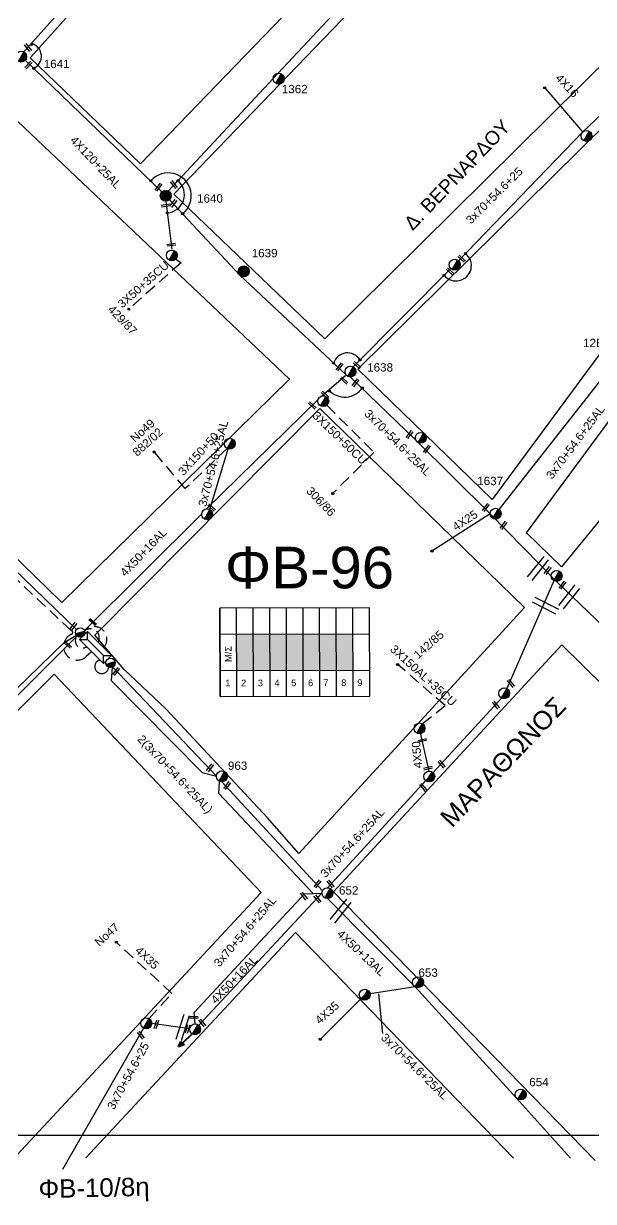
# Model space of a CAD drawing. Header units: millimetres. Extents: x -2449 to 2989, y 8 to 1056.
# Drawn here: x 837.4 to 960.7, y 26.9 to 282 of the extents above; entities that cross this region are included whole.
import ezdxf
from ezdxf.enums import TextEntityAlignment as Align

# ---------------------------------------------------------------- set-up
doc = ezdxf.new("R2010")
doc.units = ezdxf.units.MM
doc.linetypes.add('DASHED', pattern=[19.05, 12.7, -6.35])
for name, color, linetype in [('Άγνωστα', 7, 'Continuous'), ('Ασφαλειοκιβώτια Χ.Τ 9 αναχωρήσεων', 7, 'Continuous'), ('Γυμνά εναέρια ΧΤ και ΦΟΠ (3Φ)   4x50+16AL', 7, 'Continuous'), ('Εναέρια παροχή ΧΤ 4x16', 7, 'SYN_LINE'), ('Επίτονοι', 7, 'Continuous'), ('Επιγραφές - Σχήματα', 7, 'Continuous'), ('Καλώδια ΧΤ   3x150+50CU', 7, 'DASHED'), ('Καλώδια ΧΤ   3x150AL+50CU', 7, 'DASHED'), ('Καλώδια ΧΤ   4x50AL', 7, 'DASHED'), ('Μηχανική τομή', 7, 'Continuous'), ('Στύλος Ξύλινος', 7, 'Continuous'), ('Στύλος Ξύλινος @ 1', 7, 'Continuous'), ('Στύλος ΦΜ', 7, 'Continuous'), ('Στύλος ΦΜ @ 1', 7, 'Continuous'), ('Συνδέσεις', 7, 'Continuous'), ('Συνεστραμμένα ΧΤ   3x70+54.6+25 AL', 7, 'SYN_LINE'), ('Συνεστραμμένα ΧΤ   4x120+25 AL', 7, 'SYN_LINE'), ('Τομή', 7, 'Continuous'), ('Υποσταθμός εναέριος 2 στύλων', 7, 'Continuous'), ('Υποσταθμός πόλεως', 7, 'Continuous'), ('Υπόβαθρο ΔΕΗ', 7, 'Continuous'), ('Υπόγεια καλώδια Παροχών ΧΤ   4x25', 7, 'DASHED')]:
    doc.layers.add(name, color=color, linetype=linetype)
doc.styles.add('arial', font='arial.ttf')
doc.styles.get("Standard").update_dxf_attribs({"font": 'arial.ttf'})
doc.linetypes.add('SYN_LINE', pattern='A,0.5,-0.0001,["/\\/\\/\\/",Standard,S=0.1,R=0,X=0,Y=-0.05],-0.25', length=0.7501)
doc.dimstyles.new('ISO-25', dxfattribs={"dimtxt": 2.5, "dimasz": 2.5, "dimexe": 1.25, "dimexo": 0.625, "dimtad": 1, "dimtxsty": 'Standard', "dimcen": 2.5, "dimadec": 0, "dimazin": 0, "dimtfac": 1, "dimtmove": 0, "dimatfit": 3, "dimfxl": 1, "dimarcsym": 0})

# ---------------------------------------------------------------- blocks, each defined once
blk = doc.blocks.new('ΥΠΑΡΧΩΝ ΤΣΙΜΕΝΤΕΝΙΟΣ ΣΤΥΛΟΣ')
at = {"layer": 'Στύλος ΦΜ'}
blk.add_hatch(color=7, dxfattribs=at).paths.add_polyline_path([(-1.29, -2.28, 0.574793), (2.62, 0, 0.268822), (1.3, 2.27)])
at = {"layer": 'Στύλος ΦΜ', "color": 7}
blk.add_line((-1.29, -2.28), (1.3, 2.27), dxfattribs=at)
blk.add_circle((0, 0), 2.62, dxfattribs=at)
at = {"layer": 'Στύλος ΦΜ', "flags": 4}
for tag, p in [('ΑΡΙΘΜΟΣ', (-4.68, 8.05)), ('ΤΥΠΟΣ', (-4.91, 3.03))]:
    blk.add_attdef(tag, p, '', height=4, dxfattribs=at)
blk = doc.blocks.new('ΥΠΑΡΧΩΝ ΞΥΛΙΝΟΣ ΣΤΥΛΟΣ')
at = {"layer": 'Στύλος Ξύλινος'}
h = blk.add_hatch(color=7, dxfattribs=at)
h.paths.add_polyline_path([(-2.62, 0, 0.270008), (-1.29, -2.28), (1.3, 2.27, 0.576266)])
h.paths.add_polyline_path([(-1.29, -2.28, 0.574793), (2.62, 0, 0.268822), (1.3, 2.27)])
at = {"layer": 'Στύλος Ξύλινος', "color": 7}
blk.add_line((-1.29, -2.28), (1.3, 2.27), dxfattribs=at)
blk.add_circle((0, 0), 2.62, dxfattribs=at)
at = {"layer": 'Στύλος Ξύλινος', "flags": 4}
for tag, p in [('ΑΡΙΘΜΟΣ', (-4.91, 8.6)), ('ΤΥΠΟΣ', (-4.85, 3.39))]:
    blk.add_attdef(tag, p, '', height=4, dxfattribs=at)
blk = doc.blocks.new('ΥΠΟΣΤΑΘΜΟΣ ΕΝΑΕΡΙΟΣ ΕΠΙ 2 ΣΤΥΛΩΝ')
at = {"layer": 'Υποσταθμός εναέριος 2 στύλων', "linetype": 'Continuous'}
for points in [[(-11.97, -2.11, 0.574793), (-8.45, -0.07, 0.268822), (-9.64, 1.98)], [(9.68, -2.15, 0.574793), (13.19, -0.1, 0.268822), (12.01, 1.95)]]:
    blk.add_hatch(color=256, dxfattribs=at).paths.add_polyline_path(points)
for p, q in [((-11.97, -2.11), (-9.64, 1.98)), ((9.68, -2.15), (12.01, 1.95))]:
    blk.add_line(p, q, dxfattribs=at)
for centre in [(-10.81, -0.07), (10.84, -0.1)]:
    blk.add_circle(centre, 2.36, dxfattribs=at)
at = {"layer": 'Υποσταθμός πόλεως', "linetype": 'Continuous', "ltscale": 40}
blk.add_lwpolyline([(-8.57, 2.82), (8.57, 2.82), (8.57, -2.82), (-8.57, -2.82)], close=True, dxfattribs=at)
for points in [[(-5.75, 0), (-8.57, 2.82)], [(-8.57, -2.82), (-5.75, 0)], [(-5.75, 0), (5.75, 0)], [(5.75, 0), (8.57, 2.82)], [(8.57, -2.82), (5.75, 0)]]:
    blk.add_lwpolyline(points, dxfattribs=at)
at = {"layer": 'Υποσταθμός εναέριος 2 στύλων', "ltscale": 40, "flags": 1}
for tag, p in [('ΜΕΤΑΣΧΗΜΑΤΙΣΜΟΣ', (14.09, 2.51)), ('ΙΣΧΥΣ', (14.07, -0.28)), ('ΑΡΙΘΜΟΣ', (14.19, -3))]:
    blk.add_attdef(tag, p, '', height=1.8, dxfattribs=at)
blk = doc.blocks.new('ΑΣΦΑΛΕΙΟΚΙΒΩΤΙΟ ΥΠΟΣΤΑΘΜΟΥ 9 ΑΝΑΧΩΡΗΣΕΩΝ')
at = {"layer": 'Ασφαλειοκιβώτια Χ.Τ 9 αναχωρήσεων', "ltscale": 40}
for p, q in [((-23.8, 40.36), (24.02, 40.36)), ((-9.72, 40.36), (-9.72, -40.64)), ((9.94, 40.36), (9.94, -40.64)), ((-23.8, 31.36), (24.02, 31.36)), ((-23.8, 22.36), (24.02, 22.36)), ((-23.8, 13.36), (24.02, 13.36)), ((-23.8, 4.36), (24.02, 4.36)), ((-23.8, -4.64), (24.02, -4.64)), ((-23.8, -13.64), (24.02, -13.64)), ((-23.8, -22.64), (24.02, -22.64)), ((-23.8, -31.64), (24.02, -31.64))]:
    blk.add_line(p, q, dxfattribs=at)
at = {"layer": 'Ασφαλειοκιβώτια Χ.Τ 9 αναχωρήσεων'}
blk.add_lwpolyline([(-23.8, -40.64), (24.02, -40.64), (24.02, 40.36), (-23.8, 40.36)], close=True, dxfattribs=at)
for s, p in [('1', (-18.29, 37.57)), ('2', (-18.29, 29)), ('3', (-18.29, 19.93)), ('4', (-18.29, 10.91)), ('5', (-18.29, 1.89)), ('6', (-18.29, -7.24)), ('7', (-18.29, -15.48)), ('8', (-18.29, -25.17)), ('9', (-18.29, -33.86))]:
    blk.add_text(s, height=3.6, rotation=270, dxfattribs=at).set_placement(p)
at = {"layer": 'Ασφαλειοκιβώτια Χ.Τ 9 αναχωρήσεων', "ltscale": 40}
for tag, height, p in [('ΟΝΟΜΑ', 5, (-0.16, 44.31)), ('ΚΕΙΜΕΝΟ 1', 2, (17.06, 35.59)), ('ΚΕΙΜΕΝΟ 2', 2, (17.06, 26.88)), ('ΚΕΙΜΕΝΟ 3', 2, (17.06, 17.69)), ('ΚΕΙΜΕΝΟ 4', 2, (17.06, 8.71)), ('ΚΕΙΜΕΝΟ 5', 2, (17.06, -0.13)), ('ΚΕΙΜΕΝΟ 6', 2, (17.06, -9.05)), ('ΚΕΙΜΕΝΟ 7', 2, (17.06, -18.13)), ('ΚΕΙΜΕΝΟ 8', 2, (17.06, -26.85)), ('ΚΕΙΜΕΝΟ 9', 2, (17.06, -35.99)), ('ΣΧ', 2, (-0.1, -42.64))]:
    blk.add_attdef(tag, text='', height=height, dxfattribs=at).set_placement(p, align=Align.MIDDLE_CENTER)
blk = doc.blocks.new('ΤΟΜΗ')
at = {"layer": 'Τομή', "ltscale": 40}
for p, q in [((-5.68, 0), (5.68, 0)), ((5.68, -2.33), (-5.68, -2.33))]:
    blk.add_line(p, q, dxfattribs=at)
blk = doc.blocks.new('ΜΗΧΑΝΙΚΗ ΤΟΜΗ')
at = {"layer": 'Μηχανική τομή', "ltscale": 40}
for p, q in [((-1.89, 0.78), (1.89, 0.78)), ((1.89, 0), (-1.89, 0))]:
    blk.add_line(p, q, dxfattribs=at)
blk = doc.blocks.new('_ΣΥΝΔΕΣΗ')
at = {"layer": 'Συνδέσεις', "linetype": 'SYN_LINE', "ltscale": 40}
blk.add_hatch(color=256, dxfattribs=at).paths.add_polyline_path([(0.5, -0.01, 1), (-0.5, -0.01, 1)])
at = {"layer": 'Συνδέσεις'}
blk.add_circle((0, -0.01), 0.5, dxfattribs=at)
blk = doc.blocks.new('ΕΠΙΤΟΝΟΣ')
at = {"layer": 'Επίτονοι', "lineweight": 40, "ltscale": 40}
blk.add_hatch(color=256, dxfattribs=at).paths.add_polyline_path([(-1.13, 6.47), (0, 9.1), (1.13, 6.47)])
for p, q in [((-1.13, 6.47), (0, 9.1)), ((1.13, 6.47), (-1.13, 6.47)), ((-1.13, 6.47), (0, 6.47)), ((0, 9.1), (1.13, 6.47)), ((0, 6.47), (0, 0))]:
    blk.add_line(p, q, dxfattribs=at)
blk = doc.blocks.new('A$C3EF033BC')
at = {"layer": 'Επίτονοι', "xscale": 0.4499999999998181, "yscale": 0.4499999999998181, "zscale": 0.4499999999998181}
blk.add_blockref('ΕΠΙΤΟΝΟΣ', (0.51, 0), dxfattribs=at)

msp = doc.modelspace()

# ---------------------------------------------------------------- hatches: boundary and pattern name
at = {"layer": 'Ασφαλειοκιβώτια Χ.Τ 9 αναχωρήσεων', "ltscale": 40}
for color, points in [(30, [(883.49, 149.77), (883.52, 141.91), (887.12, 141.92), (887.09, 149.78)]), (173, [(887.09, 149.78), (887.12, 141.92), (890.72, 141.93), (890.69, 149.79)]), (2, [(890.69, 149.79), (890.72, 141.93), (894.32, 141.94), (894.29, 149.8)]), (1, [(894.29, 149.8), (894.32, 141.94), (897.92, 141.95), (897.89, 149.82)]), (151, [(897.89, 149.82), (897.92, 141.95), (901.52, 141.96), (901.49, 149.83)]), (133, [(901.49, 149.83), (901.52, 141.96), (905.12, 141.98), (905.09, 149.84)]), (6, [(905.09, 149.84), (905.12, 141.98), (908.72, 141.99), (908.69, 149.85)])]:
    msp.add_hatch(color=color, dxfattribs=at).paths.add_polyline_path(points)

# ---------------------------------------------------------------- linework, layer by layer
at = {"layer": 'Άγνωστα', "color": 133, "linetype": 'SYN_LINE', "ltscale": 10}
msp.add_lwpolyline([(868.18, 243.56), (869.49, 233.15)], dxfattribs=at)
at = {"layer": 'Άγνωστα', "color": 133, "linetype": 'DASHED', "ltscale": 0.2}
msp.add_lwpolyline([(870.34, 230.98), (871.5, 230.21), (860.24, 220.21)], dxfattribs=at)
at = {"layer": 'Άγνωστα', "color": 2, "linetype": 'DASHED', "ltscale": 0.2}
for points in [[(872.41, 181.29), (865.73, 189.22)], [(881.45, 190), (872.41, 181.29)]]:
    msp.add_lwpolyline(points, dxfattribs=at)
at = {"layer": 'Άγνωστα', "color": 30, "linetype": 'SYN_LINE', "ltscale": 20}
msp.add_lwpolyline([(849.55, 148.66), (849.57, 148.65)], dxfattribs=at)
at = {"layer": 'Άγνωστα', "color": 133, "linetype": 'SYN_LINE', "ltscale": 20}
msp.add_lwpolyline([(925.2, 120.12), (923.08, 129.36)], dxfattribs=at)
at = {"layer": 'Άγνωστα', "color": 85, "linetype": 'SYN_LINE', "ltscale": 20}
msp.add_lwpolyline([(903.15, 92.51), (922.17, 73.37), (944.09, 49.27), (955.78, 36.31)], dxfattribs=at)
at = {"layer": 'Άγνωστα', "color": 85, "linetype": 'DASHED', "ltscale": 0.2}
msp.add_lwpolyline([(864.56, 66.52), (869.53, 71.95), (857.52, 83)], dxfattribs=at)
at = {"layer": 'Άγνωστα', "color": 85, "linetype": 'SYN_LINE', "ltscale": 15}
msp.add_lwpolyline([(911.22, 71.68), (901.5, 61.92)], dxfattribs=at)
at = {"layer": 'Άγνωστα', "linetype": 'Continuous', "ltscale": 0.2}
for centre, radius, start, end in [((838.41, 274.94), 2.87, 294.9204, 75.5532), ((868.73, 244.71), 4.97, 308.9135, 139.3054), ((930.96, 229.61), 3.34, 219.7652, 51.2116), ((907.5, 207.55), 3.15, 30.9877, 162.6632), ((906.9, 205.76), 4.64, 222.0917, 326.2174)]:
    msp.add_arc(centre, radius, start, end, dxfattribs=at)
at = {"layer": 'Γυμνά εναέρια ΧΤ και ΦΟΠ (3Φ)   4x50+16AL', "color": 133, "ltscale": 0.2}
msp.add_lwpolyline([(868.76, 245.76), (891.43, 270.09), (914.77, 295.16), (941.3, 322.51), (965.14, 345.96)], dxfattribs=at)
at = {"layer": 'Γυμνά εναέρια ΧΤ και ΦΟΠ (3Φ)   4x50+16AL', "color": 2, "ltscale": 0.2}
msp.add_lwpolyline([(850.61, 150.59), (875.96, 175.87)], dxfattribs=at)
at = {"layer": 'Γυμνά εναέρια ΧΤ και ΦΟΠ (3Φ)   4x50+16AL', "color": 2, "linetype": 'DASHED', "ltscale": 0.2}
msp.add_lwpolyline([(854.75, 146.85), (854.75, 146.85, 1.011275), (850.66, 150.47)], format="xyb", dxfattribs=at)
at = {"layer": 'Γυμνά εναέρια ΧΤ και ΦΟΠ (3Φ)   4x50+16AL', "color": 1, "ltscale": 0.2}
msp.add_lwpolyline([(901.97, 93.68), (875.34, 65.07)], dxfattribs=at)
at = {"layer": 'Εναέρια παροχή ΧΤ 4x16', "color": 27, "linetype": 'SYN_LINE', "ltscale": 15}
msp.add_lwpolyline([(958.43, 258.57), (950.23, 268.09)], dxfattribs=at)
at = {"layer": 'Επιγραφές - Σχήματα'}
msp.add_lwpolyline([(38.83, 1035.06), (2041.73, 1035.06), (2041.73, 41.17), (38.83, 41.17)], close=True, dxfattribs=at)
at = {"layer": 'Επιγραφές - Σχήματα', "color": 7, "ltscale": 0.15}
msp.add_arc((868.26, 244.98), 3.96, 273.4542, 49.3798, dxfattribs=at)
at = {"layer": 'Επιγραφές - Σχήματα', "color": 30, "linetype": 'DASHED', "ltscale": 0.2}
msp.add_arc((850.19, 148.37), 1.59, 138.2845, 305.4224, dxfattribs=at)
at = {"layer": 'Καλώδια ΧΤ   3x150+50CU', "color": 2, "ltscale": 0.2}
msp.add_lwpolyline([(903.05, 199.37), (913.23, 189.11), (904.27, 180.21)], dxfattribs=at)
at = {"layer": 'Καλώδια ΧΤ   3x150AL+50CU', "color": 151, "ltscale": 0.2}
msp.add_lwpolyline([(852.14, 145.98), (850.98, 144.92, -1.172852), (847.82, 149.77, 0.761666), (847.7, 150.56), (814.48, 181.79), (798.67, 199.61), (784.7, 216.86), (784.95, 217.95)], format="xyb", dxfattribs=at)
at = {"layer": 'Καλώδια ΧΤ   3x150AL+50CU', "color": 173, "linetype": 'Continuous', "ltscale": 0.2}
msp.add_lwpolyline([(848.9, 150.78), (835.23, 163.97), (816.48, 182.4), (786.29, 218.08)], dxfattribs=at)
at = {"layer": 'Καλώδια ΧΤ   3x150AL+50CU', "color": 173, "ltscale": 0.2}
msp.add_lwpolyline([(853.53, 148.07, 0.881639), (850.58, 150.4)], format="xyb", dxfattribs=at)
msp.add_lwpolyline([(850.68, 150.4), (850.58, 150.4)], dxfattribs=at)
at = {"layer": 'Καλώδια ΧΤ   3x150AL+50CU', "color": 133, "ltscale": 0.2}
msp.add_lwpolyline([(923.67, 130.38), (928.63, 134.3), (918.41, 143.2)], dxfattribs=at)
at = {"layer": 'Καλώδια ΧΤ   4x50AL', "color": 27, "linetype": 'Continuous', "ltscale": 0.1}
msp.add_lwpolyline([(837.48, 275.89), (860.44, 301.57), (881.98, 324.75)], dxfattribs=at)
at = {"layer": 'Συνεστραμμένα ΧΤ   3x70+54.6+25 AL', "color": 2, "ltscale": 20}
for p, q in [((908.14, 205.47), (922.24, 191.87)), ((922.24, 191.87), (938.37, 175.87)), ((938.37, 175.87), (952.73, 161.21))]:
    msp.add_line(p, q, dxfattribs=at)
at = {"layer": 'Συνεστραμμένα ΧΤ   3x70+54.6+25 AL', "color": 2, "ltscale": 15}
msp.add_line((877.72, 176.76), (881.69, 189.9), dxfattribs=at)
at = {"layer": 'Συνεστραμμένα ΧΤ   3x70+54.6+25 AL', "color": 133, "ltscale": 20}
for p, q in [((952.15, 161.36), (941.99, 138)), ((856.39, 139.72), (876.04, 119.81)), ((940.82, 135.95), (926, 119.81)), ((926, 119.81), (903.15, 94.86)), ((900.08, 93.61), (879.67, 115.25))]:
    msp.add_line(p, q, dxfattribs=at)
at = {"layer": 'Συνεστραμμένα ΧΤ   3x70+54.6+25 AL', "color": 62, "ltscale": 20}
msp.add_line((971.6, 143.03), (952.73, 161.21), dxfattribs=at)
at = {"layer": 'Συνεστραμμένα ΧΤ   3x70+54.6+25 AL', "color": 133, "ltscale": 8}
for p, q in [((856.56, 142.62), (856.39, 139.72)), ((876.04, 119.81), (879.15, 119)), ((879.67, 115.25), (879.79, 117.95))]:
    msp.add_line(p, q, dxfattribs=at)
at = {"layer": 'Συνεστραμμένα ΧΤ   3x70+54.6+25 AL', "color": 1, "ltscale": 20}
for p, q in [((879.15, 119), (856.66, 142.71)), ((902.07, 94.16), (880.33, 117.82))]:
    msp.add_line(p, q, dxfattribs=at)
at = {"layer": 'Συνεστραμμένα ΧΤ   3x70+54.6+25 AL', "color": 27, "linetype": 'SYN_LINE', "ltscale": 20}
for points in [[(931.52, 230.63), (958.36, 258.5), (980.4, 279.43), (1005.19, 303.53)], [(908.72, 207.67), (929.86, 228.96)]]:
    msp.add_lwpolyline(points, dxfattribs=at)
at = {"layer": 'Συνεστραμμένα ΧΤ   3x70+54.6+25 AL', "color": 2, "ltscale": 20}
msp.add_lwpolyline([(940.28, 176.79), (964.18, 207.2), (986.46, 240.68), (1003.13, 251.72)], dxfattribs=at)
at = {"layer": 'Συνεστραμμένα ΧΤ   3x70+54.6+25 AL', "color": 2, "linetype": 'SYN_LINE', "ltscale": 8}
msp.add_lwpolyline([(901.97, 201.37), (907.19, 205.95)], dxfattribs=at)
at = {"layer": 'Συνεστραμμένα ΧΤ   3x70+54.6+25 AL', "color": 2, "linetype": 'SYN_LINE', "ltscale": 20}
msp.add_lwpolyline([(876.96, 176.87), (901.13, 200.6)], dxfattribs=at)
at = {"layer": 'Συνεστραμμένα ΧΤ   3x70+54.6+25 AL', "color": 30, "linetype": 'SYN_LINE', "ltscale": 20}
msp.add_lwpolyline([(771.26, 70.61), (794.57, 94.77), (795.73, 95.71), (822.36, 122.73), (824.23, 124.63), (849.01, 149.42)], dxfattribs=at)
at = {"layer": 'Συνεστραμμένα ΧΤ   3x70+54.6+25 AL', "color": 6, "linetype": 'SYN_LINE', "ltscale": 20}
msp.add_lwpolyline([(823.53, 123.91), (822.72, 125.16), (846.1, 147.93), (848.96, 149.66)], dxfattribs=at)
at = {"layer": 'Συνεστραμμένα ΧΤ   3x70+54.6+25 AL', "color": 1, "linetype": 'SYN_LINE', "ltscale": 20}
msp.add_lwpolyline([(874.54, 65.38), (874.31, 67.81), (898.2, 93.56), (901.97, 93.66)], dxfattribs=at)
at = {"layer": 'Συνεστραμμένα ΧΤ   3x70+54.6+25 AL', "color": 85, "linetype": 'SYN_LINE', "ltscale": 10}
for points in [[(922.17, 73.37), (912.39, 71.86), (911.22, 71.68)], [(873.36, 64.27), (865.15, 65.49)]]:
    msp.add_lwpolyline(points, dxfattribs=at)
at = {"layer": 'Συνεστραμμένα ΧΤ   3x70+54.6+25 AL', "color": 85, "linetype": 'SYN_LINE', "ltscale": 20}
msp.add_lwpolyline([(863.39, 64.47), (845.84, 33.85)], dxfattribs=at)
at = {"layer": 'Συνεστραμμένα ΧΤ   3x70+54.6+25 AL', "color": 1, "linetype": 'DASHED', "ltscale": 20}
msp.add_arc((854.34, 142.76), 1.51, 104.671, 1.9497, dxfattribs=at)
at = {"layer": 'Συνεστραμμένα ΧΤ   4x120+25 AL', "color": 27, "ltscale": 20}
for p, q in [((837.79, 274.1), (867.33, 245.56)), ((868.96, 243.86), (884.2, 227.55)), ((884.2, 227.55), (907.19, 205.95))]:
    msp.add_line(p, q, dxfattribs=at)
at = {"layer": 'Υπόβαθρο ΔΕΗ'}
for points in [[(838.88, 274.59), (932.48, 378.8), (959.41, 351.91), (862.74, 251.65), (838.88, 274.59)], [(869.94, 245.04), (913.84, 290.77), (938.71, 316.49), (965.84, 344.64), (999.78, 310.09), (902.59, 213.73), (869.96, 245.05)], [(909.75, 207.16), (975.86, 272.6), (1006.71, 302.79), (1020.09, 289.14), (938.8, 178.92)], [(946.23, 171.7), (1027.34, 281.71), (1039.92, 269.44), (953.78, 164.37), (946.23, 171.7)], [(845.71, 156.61), (894.93, 205.04), (830.5, 266.16), (786.76, 219.05), (794.86, 210.03), (806.75, 195.62), (822.67, 179.01), (845.71, 156.61)], [(938.8, 178.92), (909.75, 207.16)], [(852.87, 149.57), (901.5, 198.62), (945.77, 155.54), (896.98, 102.28), (890.22, 110.03), (868.17, 133.57), (859.16, 142.15), (852.87, 149.57)], [(961.11, 35.76), (904.48, 93.94), (953.84, 147.49), (1027.97, 74.43), (990.65, 36.23)], [(835.97, 36.95), (888.82, 93.86), (844.04, 141.14), (780.53, 77.33), (821.4, 37.02)], [(850.9, 36.33), (896.27, 85.17), (943.44, 36.26)]]:
    msp.add_lwpolyline(points, dxfattribs=at)
at = {"layer": 'Υπόγεια καλώδια Παροχών ΧΤ   4x25', "color": 2, "linetype": 'SYN_LINE', "ltscale": 15}
msp.add_lwpolyline([(938.37, 175.87), (925.74, 167.73)], dxfattribs=at)

# ---------------------------------------------------------------- block references
at = {"layer": 'Ασφαλειοκιβώτια Χ.Τ 9 αναχωρήσεων', "color": 1, "ltscale": 40, "xscale": 0.4000000000000015, "yscale": 0.4000000000000015, "zscale": 0.4000000000000015, "rotation": 90.18025101188559}
msp.add_blockref('ΑΣΦΑΛΕΙΟΚΙΒΩΤΙΟ ΥΠΟΣΤΑΘΜΟΥ 9 ΑΝΑΧΩΡΗΣΕΩΝ', (896.05, 145.83), dxfattribs=at)
at = {"layer": 'Επιγραφές - Σχήματα', "linetype": 'Continuous', "ltscale": 0.2, "rotation": 133.5358364221689}
msp.add_blockref('A$C3EF033BC', (874.25, 62.82), dxfattribs=at)
at = {"layer": 'Μηχανική τομή'}
for p, xscale, yscale, zscale, rotation in [((838.22, 276.7), 0.5000000000000117, 0.5000000000000117, 0.5000000000000117, 308.6090698668687), ((838.32, 273.18), 0.4999999999999457, 0.4999999999999457, 0.4999999999999457, 226.3753392317035), ((866.75, 246.47), 0.4999999999999857, 0.4999999999999857, 0.4999999999999857, 52.40484716208448), ((869.77, 247.03), 0.5000000000000117, 0.5000000000000117, 0.5000000000000117, 308.6090698668687), ((868.21, 242.42), 0.4999999999999677, 0.4999999999999677, 0.4999999999999677, 8.348920411059495), ((869.97, 242.96), 0.4999999999999857, 0.4999999999999857, 0.4999999999999857, 52.40484716208448), ((869.4, 233.92), 0.4999999999999677, 0.4999999999999677, 0.4999999999999677, 8.348920411059495), ((932.07, 230.95), 0.4999999999999998, 0.4999999999999998, 0.4999999999999998, 317.2928800074006), ((929.54, 228.21), 0.4999999999999998, 0.4999999999999998, 0.4999999999999998, 317.2928800074006), ((905.91, 207.57), 0.4999999999999857, 0.4999999999999857, 0.4999999999999857, 52.40484716208448), ((909.45, 207.91), 0.4999999999999998, 0.4999999999999998, 0.4999999999999998, 317.2928800074006), ((906.63, 204.55), 0.4999999999999998, 0.4999999999999998, 0.4999999999999998, 317.2928800074006), ((909.37, 204.11), 0.4999999999999857, 0.4999999999999857, 0.4999999999999857, 52.40484716208448), ((902.52, 201.48), 0.4999999999999998, 0.4999999999999998, 0.4999999999999998, 317.2928800074006), ((899.73, 199.15), 0.5, 0.5, 0.5, 317.2928800074006), ((921.08, 192.88), 0.4999999999999857, 0.4999999999999857, 0.4999999999999857, 52.40484716208448), ((924.84, 189.72), 0.4999999999999857, 0.4999999999999857, 0.4999999999999857, 52.40484716208448), ((877.96, 177.08), 0.4999999999999998, 0.4999999999999998, 0.4999999999999998, 317.2928800074006), ((937.57, 177.09), 0.4999999999999857, 0.4999999999999857, 0.4999999999999857, 52.40484716208448), ((941.38, 173.23), 0.4999999999999857, 0.4999999999999857, 0.4999999999999857, 52.40484716208448), ((950.96, 163.44), 0.4999999999999857, 0.4999999999999857, 0.4999999999999857, 52.40484716208448), ((954.15, 160.26), 0.4999999999999857, 0.4999999999999857, 0.4999999999999857, 52.40484716208448), ((852.5, 152.57), 0.5000000000000133, 0.5000000000000133, 0.5000000000000133, 138.5908296162438), ((848.34, 151.37), 0.4999999999999857, 0.4999999999999857, 0.4999999999999857, 52.40484716208448), ((847.07, 147.63), 0.5000000000000133, 0.5000000000000133, 0.5000000000000133, 138.5908296162438), ((857.6, 141.56), 0.4999999999999857, 0.4999999999999857, 0.4999999999999857, 52.40484716208448), ((942.73, 138.99), 0.4999999999999989, 0.4999999999999989, 0.4999999999999989, 309.2415489733388), ((939.46, 134.29), 0.4999999999999989, 0.4999999999999989, 0.4999999999999989, 309.2415489733388), ((923.77, 126.59), 0.4999999999999994, 0.4999999999999994, 0.4999999999999994, 13.25468193530923), ((927.72, 121.5), 0.4999999999999989, 0.4999999999999989, 0.4999999999999989, 309.2415489733388), ((877.91, 120.73), 0.4999999999999857, 0.4999999999999857, 0.4999999999999857, 52.40484716208448), ((924.96, 120.57), 0.4999999999999994, 0.4999999999999994, 0.4999999999999994, 13.25468193530923), ((881.61, 116.86), 0.4999999999999857, 0.4999999999999857, 0.4999999999999857, 52.40484716208448), ((923.76, 116.45), 0.4999999999999989, 0.4999999999999989, 0.4999999999999989, 309.2415489733388), ((901.18, 95.56), 0.4999999999999857, 0.4999999999999857, 0.4999999999999857, 52.40484716208448), ((903.69, 95.55), 0.4999999999999989, 0.4999999999999989, 0.4999999999999989, 309.2415489733388), ((897.92, 92.93), 0.4999999999999989, 0.4999999999999989, 0.4999999999999989, 309.2415489733388), ((900.84, 92.31), 0.4999999999999988, 0.4999999999999988, 0.4999999999999988, 309.2415489733388), ((874.26, 66.58), 0.4999999999999791, 0.4999999999999791, 0.4999999999999791, 0.9465839036782243), ((875.92, 65.44), 0.4999999999999989, 0.4999999999999989, 0.4999999999999989, 309.2415489733388), ((862.64, 62.8), 0.4999999999999989, 0.4999999999999989, 0.4999999999999989, 309.2415489733388), ((865.95, 65.3), 0.5000000000000316, 0.5000000000000316, 0.5000000000000316, 252.5859828679115), ((872.71, 64.32), 0.5000000000000316, 0.5000000000000316, 0.5000000000000316, 252.5859828679115)]:
    msp.add_blockref('ΜΗΧΑΝΙΚΗ ΤΟΜΗ', p, dxfattribs=dict(at, xscale=xscale, yscale=yscale, zscale=zscale, rotation=rotation))
at = {"layer": 'Στύλος Ξύλινος @ 1', "ltscale": 40}
ref = msp.add_blockref('ΥΠΑΡΧΩΝ ΞΥΛΙΝΟΣ ΣΤΥΛΟΣ', (868.18, 244.74), dxfattribs=dict(at, xscale=0.4499999999998181, yscale=0.4499999999998181, zscale=0.4499999999998181))
ref.add_attrib('ΑΡΙΘΜΟΣ', '1640', (874.96, 243.25), dxfattribs={"layer": 'Στύλος Ξύλινος', "height": 1.8, "flags": 4})
ref = msp.add_blockref('ΥΠΑΡΧΩΝ ΞΥΛΙΝΟΣ ΣΤΥΛΟΣ', (885.06, 228.35), dxfattribs=dict(at, xscale=0.4499999999998181, yscale=0.4499999999998181, zscale=0.4499999999998181))
ref.add_attrib('ΤΥΠΟΣ', '1639', (886.78, 231.41), dxfattribs={"layer": 'Στύλος Ξύλινος', "height": 1.8, "flags": 4})
at = {"layer": 'Στύλος ΦΜ @ 1', "ltscale": 40}
ref = msp.add_blockref('ΥΠΑΡΧΩΝ ΤΣΙΜΕΝΤΕΝΙΟΣ ΣΤΥΛΟΣ', (836.9, 274.86), dxfattribs=dict(at, xscale=0.4499999999998181, yscale=0.4499999999998181, zscale=0.4499999999998181))
ref.add_attrib('ΑΡΙΘΜΟΣ', '1641', (841.79, 272.39), dxfattribs={"layer": 'Στύλος ΦΜ', "height": 1.8, "flags": 4})
ref = msp.add_blockref('ΥΠΑΡΧΩΝ ΤΣΙΜΕΝΤΕΝΙΟΣ ΣΤΥΛΟΣ', (892.61, 270.09), dxfattribs=dict(at, xscale=0.4499999999998181, yscale=0.4499999999998181, zscale=0.4499999999998181))
ref.add_attrib('ΑΡΙΘΜΟΣ', '1362', (893.29, 266.94), dxfattribs={"layer": 'Στύλος ΦΜ', "height": 1.8, "flags": 4})
at = {"layer": 'Στύλος ΦΜ @ 1', "ltscale": 40, "xscale": 0.4499999999998181, "yscale": 0.4499999999998181, "zscale": 0.4499999999998181}
for p in [(959.21, 257.68), (869.49, 231.8), (930.69, 229.79), (902.25, 200.23), (882.03, 191.03), (923.34, 192.3), (877.13, 175.74), (952.73, 162.39), (941.4, 136.98), (923.08, 129.36), (925.2, 118.94), (911.23, 71.68), (863.97, 65.49), (874.54, 64.21)]:
    msp.add_blockref('ΥΠΑΡΧΩΝ ΤΣΙΜΕΝΤΕΝΙΟΣ ΣΤΥΛΟΣ', p, dxfattribs=at)
at = {"layer": 'Στύλος ΦΜ @ 1', "ltscale": 40}
ref = msp.add_blockref('ΥΠΑΡΧΩΝ ΤΣΙΜΕΝΤΕΝΙΟΣ ΣΤΥΛΟΣ', (963.34, 208.03), dxfattribs=dict(at, xscale=0.4499999999998181, yscale=0.4499999999998181, zscale=0.4499999999998181))
ref.add_attrib('ΤΥΠΟΣ', '12E', (958.47, 211.95), dxfattribs={"layer": 'Στύλος ΦΜ', "height": 1.8, "flags": 4})
ref = msp.add_blockref('ΥΠΑΡΧΩΝ ΤΣΙΜΕΝΤΕΝΙΟΣ ΣΤΥΛΟΣ', (908.14, 206.65), dxfattribs=dict(at, xscale=0.4499999999998181, yscale=0.4499999999998181, zscale=0.4499999999998181))
ref.add_attrib('ΤΥΠΟΣ', '1638', (911.76, 206.66), dxfattribs={"layer": 'Στύλος ΦΜ', "height": 1.8, "flags": 4})
ref = msp.add_blockref('ΥΠΑΡΧΩΝ ΤΣΙΜΕΝΤΕΝΙΟΣ ΣΤΥΛΟΣ', (939.55, 175.87), dxfattribs=dict(at, xscale=0.4499999999998181, yscale=0.4499999999998181, zscale=0.4499999999998181))
ref.add_attrib('ΤΥΠΟΣ', '1637', (935.57, 182.06), dxfattribs={"layer": 'Στύλος ΦΜ', "height": 1.8, "flags": 4})
ref = msp.add_blockref('ΥΠΑΡΧΩΝ ΤΣΙΜΕΝΤΕΝΙΟΣ ΣΤΥΛΟΣ', (880.33, 119), dxfattribs=dict(at, xscale=0.4499999999998181, yscale=0.4499999999998181, zscale=0.4499999999998181))
ref.add_attrib('ΤΥΠΟΣ', '963', (881.63, 120.39), dxfattribs={"layer": 'Στύλος ΦΜ', "height": 1.8, "flags": 4})
ref = msp.add_blockref('ΥΠΑΡΧΩΝ ΤΣΙΜΕΝΤΕΝΙΟΣ ΣΤΥΛΟΣ', (903.15, 93.68), dxfattribs=dict(at, xscale=0.4499999999998181, yscale=0.4499999999998181, zscale=0.4499999999998181))
ref.add_attrib('ΤΥΠΟΣ', '652', (905.66, 93.38), dxfattribs={"layer": 'Στύλος ΦΜ', "height": 1.8, "flags": 4})
ref = msp.add_blockref('ΥΠΑΡΧΩΝ ΤΣΙΜΕΝΤΕΝΙΟΣ ΣΤΥΛΟΣ', (922.75, 74.39), dxfattribs=dict(at, xscale=0.4499999999998181, yscale=0.4499999999998181, zscale=0.4499999999998181))
ref.add_attrib('ΤΥΠΟΣ', '653', (922.85, 75.57), dxfattribs={"layer": 'Στύλος ΦΜ', "height": 1.8, "flags": 4})
ref = msp.add_blockref('ΥΠΑΡΧΩΝ ΤΣΙΜΕΝΤΕΝΙΟΣ ΣΤΥΛΟΣ', (944.96, 50.07), dxfattribs=dict(at, xscale=0.4499999999998181, yscale=0.4499999999998181, zscale=0.4499999999998181))
ref.add_attrib('ΤΥΠΟΣ', '654', (946.82, 51.88), dxfattribs={"layer": 'Στύλος ΦΜ', "height": 1.8, "flags": 4})
at = {"layer": 'Συνδέσεις', "xscale": 0.4500000000000455, "yscale": 0.4500000000000455, "zscale": 0.4500000000000455}
for p in [(839.14, 277.5), (839.62, 272.34), (950.17, 268.1), (864.96, 247.96), (870.84, 247.99), (868.5, 241.04), (871.85, 240.85), (933.05, 232.22), (928.39, 227.48), (860.19, 220.18), (910.21, 209.17), (904.49, 208.49), (903.58, 202.46), (910.71, 203.11), (865.69, 189.23), (904.29, 180.22), (925.77, 167.78), (918.36, 143.19), (857.49, 83.08), (901.61, 62.04)]:
    msp.add_blockref('_ΣΥΝΔΕΣΗ', p, dxfattribs=at)
at = {"layer": 'Τομή'}
for p, xscale, yscale, zscale, rotation in [((949.16, 163.64), 0.4999999999999993, 0.4999999999999993, 0.4999999999999993, 231.1054927480034), ((955.91, 157.49), 0.4999999999999994, 0.4999999999999994, 0.4999999999999994, 231.1054927480034), ((950.59, 156.46), 0.4999999999999992, 0.4999999999999992, 0.4999999999999992, 332.8796665354248), ((906.45, 89.43), 0.4999999999999993, 0.4999999999999993, 0.4999999999999993, 231.1054927480034), ((872.4, 64.4), 0.4999999999999835, 0.4999999999999835, 0.4999999999999835, 252.549782167918)]:
    msp.add_blockref('ΤΟΜΗ', p, dxfattribs=dict(at, xscale=xscale, yscale=yscale, zscale=zscale, rotation=rotation))
at = {"layer": 'Υποσταθμός εναέριος 2 στύλων', "xscale": 0.4287718769132918, "yscale": 0.4287718769132918, "zscale": 0.4287718769132918, "rotation": 314.9301779415782}
msp.add_blockref('ΥΠΟΣΤΑΘΜΟΣ ΕΝΑΕΡΙΟΣ ΕΠΙ 2 ΣΤΥΛΩΝ', (852.99, 146.9), dxfattribs=at)

# ---------------------------------------------------------------- texts
at = {"layer": 'Άγνωστα', "linetype": 'SYN_LINE', "ltscale": 20, "char_height": 1.8, "width": 69.1904, "attachment_point": 1, "style": 'arial'}
for s, insert, rotation in [('3X50+35CU', (857.59, 221.62), 41.6909), ('3X150+50', (870.69, 185.21), 47.422), ('4X50', (921.87, 120.66), 94.6663), ('4X50+13AL', (906.3, 85.95), 316.6317), ('4X35', (862.65, 82.36), 316.6317), ('4X35', (900.3, 66.52), 41.6909)]:
    msp.add_mtext(s, dxfattribs=dict(at, insert=insert, rotation=rotation))
at = {"layer": 'Γυμνά εναέρια ΧΤ και ΦΟΠ (3Φ)   4x50+16AL', "ltscale": 40, "char_height": 1.8, "width": 69.1904, "attachment_point": 1, "rotation": 46.1418, "style": 'arial'}
for insert in [(858.13, 163.38), (877.75, 70.83)]:
    msp.add_mtext('4X50+16AL', dxfattribs=dict(at, insert=insert))
at = {"layer": 'Εναέρια παροχή ΧΤ 4x16', "ltscale": 40, "insert": (953.63, 271.3), "char_height": 1.8, "width": 69.1904, "attachment_point": 1, "rotation": 313.8352, "style": 'arial'}
msp.add_mtext('4X16', dxfattribs=at)
at = {"layer": 'Επιγραφές - Σχήματα', "width": 157.7424, "attachment_point": 1}
for s, insert, char_height, rotation in [('\\pt96;Δ. ΒΕΡΝΑΡΔΟΥ', (919.44, 239.1), 3, 46.3401), ('\\pt128;ΜΑΡΑΘΩΝΟΣ', (927.19, 110.43), 4, 46.3401), ('ΦΒ-10/8η', (840.62, 31.61), 4, 1.2511)]:
    msp.add_mtext(s, dxfattribs=dict(at, insert=insert, char_height=char_height, rotation=rotation))
at = {"layer": 'Επιγραφές - Σχήματα', "linetype": 'SYN_LINE', "ltscale": 20, "attachment_point": 1, "style": 'arial'}
for s, insert, char_height, width, rotation in [('429/87', (856.82, 221.22), 1.8, 69.1904, 313.8352), ('Nο49', (860.31, 192.54), 1.8, 69.1904, 41.6909), ('882/02', (860.8, 189.51), 1.8, 69.1904, 41.6909), ('306/86', (899.74, 181.9), 1.8, 69.1904, 313.8352), ('142/85', (921.6, 145.65), 1.8, 69.1904, 41.6909), ('\\A1;M/Σ', (880.99, 143.75), 1.44, 55.3523, 90.3448), ('Nο47', (852.6, 83.38), 1.8, 69.1904, 41.6909)]:
    msp.add_mtext(s, dxfattribs=dict(at, insert=insert, char_height=char_height, width=width, rotation=rotation))
at = {"layer": 'Επιγραφές - Σχήματα', "insert": (880.99, 168.7), "char_height": 9, "width": 103.4348, "attachment_point": 1}
msp.add_mtext('ΦΒ-96', dxfattribs=at)
at = {"layer": 'Καλώδια ΧΤ   3x150+50CU', "ltscale": 40, "insert": (901.04, 198.19), "char_height": 1.8, "width": 69.1904, "attachment_point": 1, "rotation": 315.9304, "style": 'arial'}
msp.add_mtext('3X150+50CU', dxfattribs=at)
at = {"layer": 'Καλώδια ΧΤ   3x150AL+50CU', "ltscale": 40, "insert": (917.77, 147.64), "char_height": 1.8, "width": 69.1904, "attachment_point": 1, "rotation": 317.7852, "style": 'arial'}
msp.add_mtext('3X150AL+35CU', dxfattribs=at)
at = {"layer": 'Συνεστραμμένα ΧΤ   3x70+54.6+25 AL', "style": 'arial'}
for s, rotation, p in [('3x70+54.6+25AL', 315.0653, (910.98, 197.37)), ('3x70+54.6+25AL', 53.02, (951.75, 183.18)), ('3x70+54.6+25AL', 75.4564, (876.92, 177.25)), ('2(3x70+54.6+25AL)', 313.5159, (861.93, 126.9)), ('3x70+54.6+25AL', 47.7733, (902.78, 96.92)), ('3x70+54.6+25AL', 315.4877, (914.59, 62.24))]:
    msp.add_text(s, height=1.8, rotation=rotation, dxfattribs=at).set_placement(p)
at = {"layer": 'Συνεστραμμένα ΧΤ   3x70+54.6+25 AL', "linetype": 'SYN_LINE', "ltscale": 20, "char_height": 1.8, "attachment_point": 1, "style": 'arial'}
for s, insert, width, rotation in [('3x70+54.6+25', (932.94, 239.75), 69.1904, 44.8911), ('3x70+54.6+25AL', (878.42, 78.73), 19.0643, 49.3501), ('3x70+54.6+25', (855.41, 47.49), 69.1904, 61.3816)]:
    msp.add_mtext(s, dxfattribs=dict(at, insert=insert, width=width, rotation=rotation))
at = {"layer": 'Συνεστραμμένα ΧΤ   4x120+25 AL', "style": 'arial'}
msp.add_text('4X120+25AL', height=1.8, rotation=313.8352, dxfattribs=at).set_placement((847.34, 256.6))
at = {"layer": 'Υπόγεια καλώδια Παροχών ΧΤ   4x25', "linetype": 'DASHED', "ltscale": 0.1, "insert": (929.97, 173.58), "char_height": 1.8, "width": 69.1904, "attachment_point": 1, "rotation": 32.8948, "style": 'arial'}
msp.add_mtext('4X25', dxfattribs=at)

# ---------------------------------------------------------------- leaders
at = {"layer": 'Επιγραφές - Σχήματα', "ltscale": 40}
msp.add_leader([(914.21, 71.88), (915.04, 63.32)], dimstyle='ISO-25', override={"dimasz": 1, "dimtad": 0}, dxfattribs=at)

doc.saveas('drawing.dxf')
